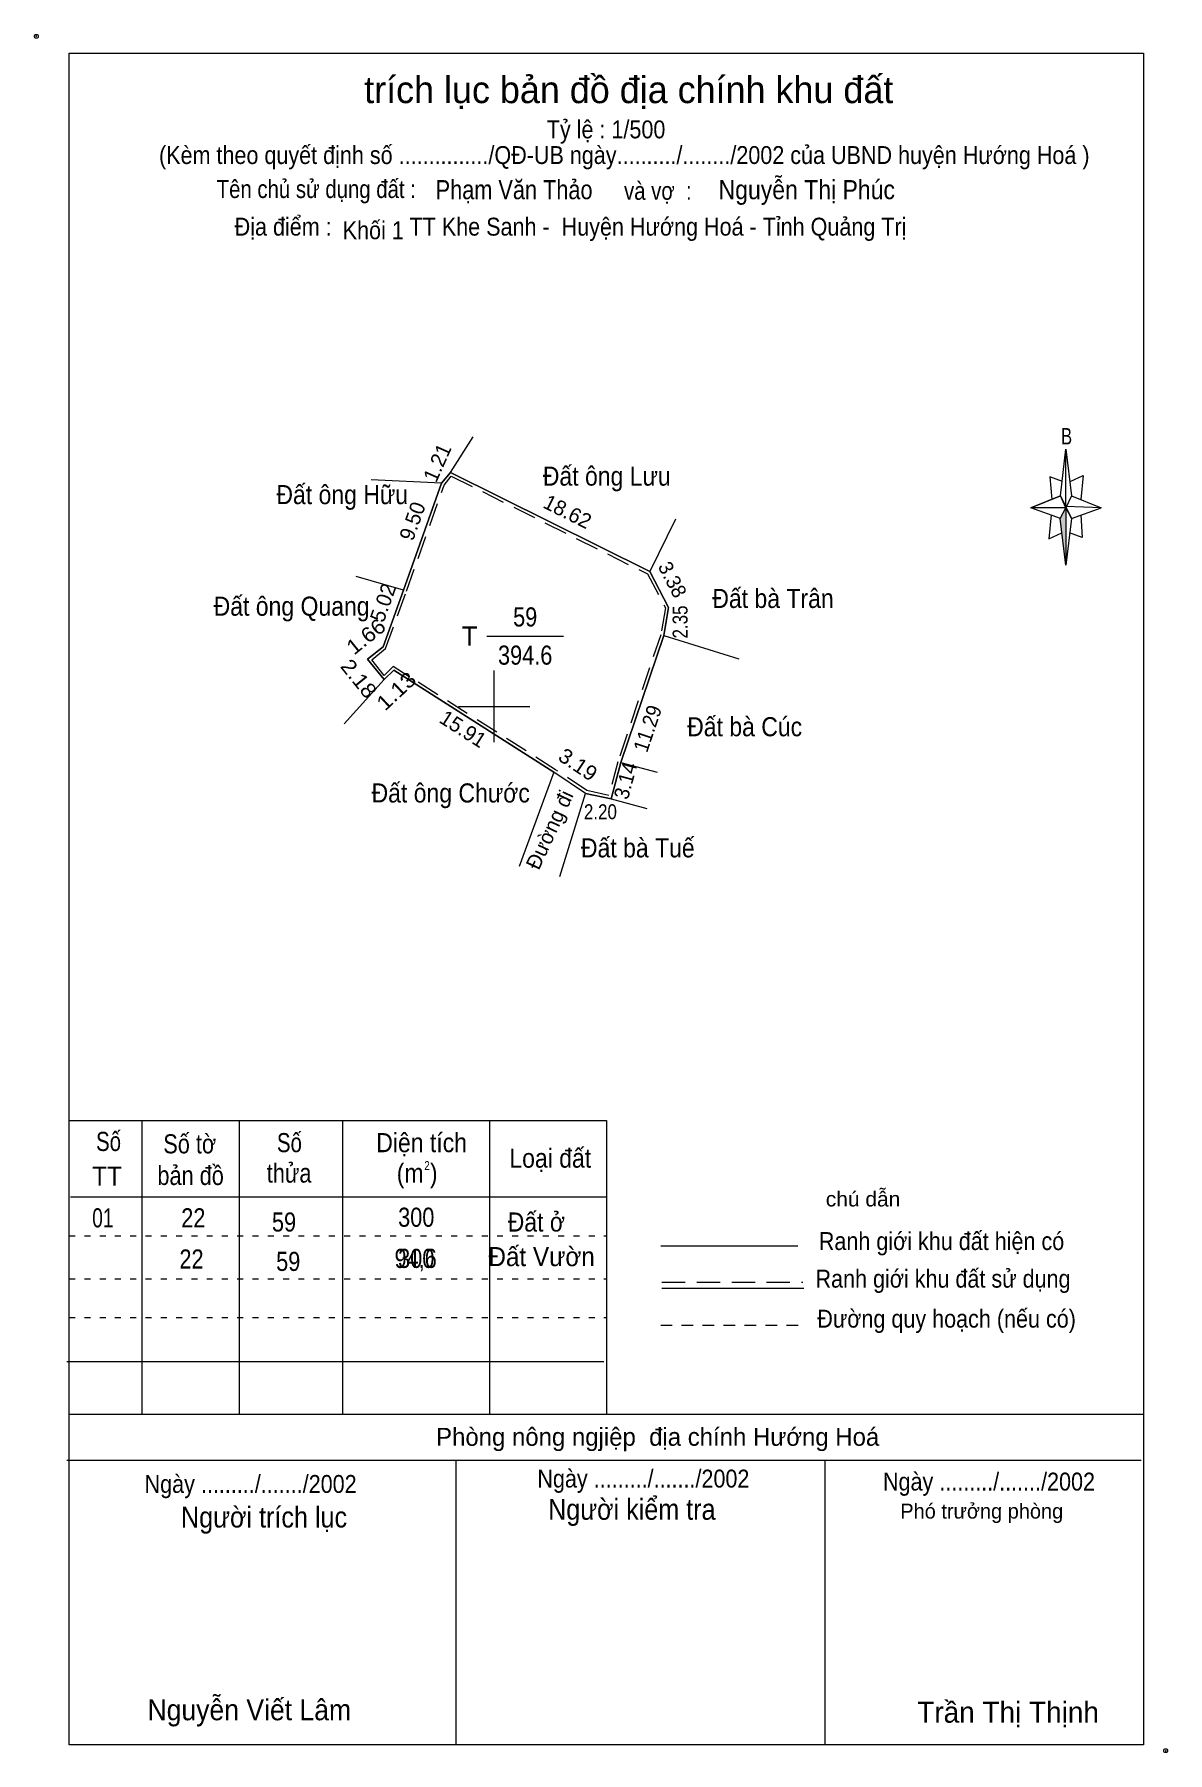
# Model space of a CAD drawing. Header units: centimetres. Extents: x 0.4 to 19.4, y 1 to 29.8.
import ezdxf
from ezdxf.enums import TextEntityAlignment as Align

# ---------------------------------------------------------------- set-up
doc = ezdxf.new("R2010")
doc.units = ezdxf.units.CM
doc.header["$LTSCALE"] = 0.13
doc.header["$PDMODE"] = 32
doc.header["$PDSIZE"] = 0.065
for name, pattern in [('DOTTED', [1.5, 0.3, -1.2]), ('MEDIUM_DASHED', [4.5, 3, -1.5]), ('SHORT_DASHED', [2.7, 1.5, -1.2])]:
    doc.linetypes.add(name, pattern=pattern)
for name, color, linetype, lineweight in [('1', 7, 'Continuous', 13), ('10', 7, 'Continuous', 13), ('33', 7, 'Continuous', 13), ('5', 7, 'Continuous', 13), ('62', 7, 'Continuous', 13)]:
    doc.layers.add(name, color=color, linetype=linetype, lineweight=lineweight)
doc.layers.add('34', color=7, linetype='Continuous')
doc.layers.add('50', color=7, linetype='Continuous')

msp = doc.modelspace()

# ---------------------------------------------------------------- hatches: boundary and pattern name
at = {"layer": '5'}
msp.add_hatch(color=256, dxfattribs=at).paths.add_polyline_path([(17.7, 21.83), (17.7, 20.87), (17.6, 21.65)])

# ---------------------------------------------------------------- linework, layer by layer
at = {"layer": '1'}
for p, q in [((7.39, 22.42), (7.77, 23.02)), ((7.24, 22.24), (6.06, 22.3)), ((6.6, 20.45), (5.81, 20.68)), ((10.24, 17.56), (10.96, 19.69)), ((6.28, 18.95), (5.61, 18.21)), ((9.12, 17.4), (8.54, 15.82)), ((9.65, 17.04), (10.08, 16.95))]:
    msp.add_line(p, q, dxfattribs=at)
at = {"layer": '1', "linetype": 'DOTTED'}
for p, q in [((1, 9.63), (10, 9.63)), ((1, 8.91), (10, 8.91)), ((1, 8.26), (10, 8.26))]:
    msp.add_line(p, q, dxfattribs=at)
at = {"layer": '1'}
for points in [[(10.73, 20.76), (7.39, 22.42), (7.24, 22.24), (6.6, 20.45)], [(10.96, 19.69), (11.04, 20.16), (10.73, 20.76)], [(6.6, 20.45), (6.26, 19.5), (6, 19.29), (6.28, 18.95)], [(6.28, 18.95), (6.44, 19.11), (9.12, 17.4)]]:
    msp.add_lwpolyline(points, dxfattribs=at)
at = {"layer": '10'}
for p, q in [((11.16, 21.64), (10.73, 20.76)), ((10.96, 19.69), (12.22, 19.3)), ((9.65, 17.04), (9.12, 17.4)), ((10.08, 16.95), (10.24, 17.56)), ((10.24, 17.56), (10.85, 17.4)), ((9.22, 15.65), (9.65, 17.04)), ((10.08, 16.95), (10.68, 16.79))]:
    msp.add_line(p, q, dxfattribs=at)
msp.add_lwpolyline([(7.24, 22.24), (7.39, 22.42), (10.73, 20.76), (11.04, 20.16), (10.96, 19.69), (10.24, 17.56), (10.08, 16.95), (9.65, 17.04), (9.12, 17.4), (6.44, 19.11), (6.28, 18.95), (6, 19.29), (6.26, 19.5), (6.6, 20.45)], close=True, dxfattribs=at)
at = {"layer": '10', "linetype": 'MEDIUM_DASHED'}
msp.add_lwpolyline([(7.28, 22.21), (7.4, 22.36), (10.69, 20.72), (10.99, 20.15), (10.91, 19.7), (10.19, 17.57), (10.04, 17.01), (9.67, 17.09), (9.15, 17.44), (6.43, 19.17), (6.28, 19.02), (6.07, 19.28), (6.3, 19.47), (6.65, 20.43)], close=True, dxfattribs=at)
at = {"layer": '33'}
msp.add_line((8, 19.68), (9.28, 19.68), dxfattribs=at)
at = {"layer": '5'}
for p, q in [((17.61, 22.03), (17.7, 22.81)), ((17.79, 22.03), (18.29, 21.83)), ((17.61, 21.65), (17.11, 21.83)), ((17.79, 21.65), (17.7, 20.87)), ((17.95, 21.71), (17.97, 21.33)), ((17.97, 21.33), (17.76, 21.41)), ((1, 11.56), (10, 11.56)), ((2.22, 11.56), (2.22, 6.64)), ((3.85, 11.56), (3.85, 6.64)), ((5.58, 11.56), (5.58, 6.64)), ((8.04, 11.56), (8.04, 6.64)), ((10, 11.56), (10, 6.64)), ((1.02, 10.28), (10, 10.28)), ((10.91, 9.46), (13.21, 9.46)), ((10.93, 8.75), (13.31, 8.75)), ((0.96, 7.52), (9.96, 7.52)), ((1, 6.64), (19, 6.64)), ((0.96, 5.87), (18.96, 5.87)), ((7.48, 5.87), (7.48, 1.1)), ((13.66, 5.87), (13.66, 1.1))]:
    msp.add_line(p, q, dxfattribs=at)
at = {"layer": '5', "linetype": 'MEDIUM_DASHED'}
msp.add_line((10.93, 8.85), (13.29, 8.85), dxfattribs=at)
at = {"layer": '5', "linetype": 'SHORT_DASHED'}
msp.add_line((10.91, 8.13), (13.29, 8.13), dxfattribs=at)
at = {"layer": '5'}
for points in [[(1, 29.45), (19, 29.45), (19, 1.1), (1, 1.1)], [(17.7, 22.81), (17.79, 22.03), (17.7, 21.83)], [(17.7, 21.83), (17.11, 21.83), (17.61, 22.03), (17.79, 21.65), (18.29, 21.83), (17.7, 21.85)], [(17.7, 21.83), (17.7, 20.87), (17.6, 21.65)]]:
    msp.add_lwpolyline(points, close=True, dxfattribs=at)
for points in [[(17.64, 22.27), (17.43, 22.35), (17.46, 21.97)], [(17.77, 22.27), (17.99, 22.37), (17.95, 21.97)], [(17.7, 21.83), (17.61, 22.03), (17.11, 21.83)], [(17.45, 21.71), (17.41, 21.31), (17.63, 21.41)], [(17.7, 21.83), (17.79, 21.65), (18.29, 21.83)]]:
    msp.add_lwpolyline(points, dxfattribs=at)
for p in [(0.45, 29.73), (19.37, 1)]:
    msp.add_point(p, dxfattribs=at)
at = {"layer": '62'}
for p, q in [((8.12, 17.9), (8.12, 19.1)), ((7.52, 18.5), (8.72, 18.5))]:
    msp.add_line(p, q, dxfattribs=at)

# ---------------------------------------------------------------- texts
at = {"layer": '1'}
msp.add_text('Đường đi ', height=0.2496, rotation=65.155, dxfattribs=at).set_placement((9.1829, 16.4226), align=Align.CENTER)
at = {"layer": '1', "width": 0.8}
msp.add_text('2', height=0.15, dxfattribs=at).set_placement((6.995, 10.73), align=Align.CENTER)
at = {"layer": '33'}
for s, width, p in [('Đất ông Lưu ', 0.9, (10.06, 22.2)), ('Đất ông Hữu', 0.9, (5.575, 21.89)), ('Đất bà Trân ', 0.9, (12.845, 20.15)), ('Đất ông Quang ', 0.9, (4.78, 20.02)), ('59', 0.85, (8.64, 19.84)), ('394.6', 0.85, (8.64, 19.2)), ('Đất bà Cúc ', 0.9, (12.37, 18)), ('Đất ông Chước ', 0.9, (7.445, 16.89)), ('Đất bà Tuế ', 0.9, (10.58, 15.97)), ('01', 0.75, (1.565, 9.77)), ('22', 0.85, (3.08, 9.77)), ('300', 0.85, (6.815, 9.78)), ('59', 0.85, (4.6, 9.7)), ('Đất ở ', 0.9, (8.88, 9.7)), ('22', 0.85, (3.05, 9.08)), ('59', 0.85, (4.67, 9.04)), ('94,6', 0.85, (6.805, 9.09)), ('300', 0.85, (6.815, 9.09)), ('Đất Vườn', 0.95, (8.915, 9.12))]:
    msp.add_text(s, height=0.32, dxfattribs=dict(at, width=width)).set_placement(p, align=Align.CENTER)
msp.add_text('T', height=0.32, dxfattribs=at).set_placement((7.84, 19.52), align=Align.RIGHT)
at = {"layer": '34'}
for s, width, p in [('Nguyễn Thị Phúc ', 0.9, (11.88, 27)), ('Phạm Văn Thảo', 0.85, (7.14, 27))]:
    msp.add_text(s, height=0.32, dxfattribs=dict(at, width=width)).set_placement(p)
at = {"layer": '5'}
for s, height, p in [('trích lục bản đồ địa chính khu đất', 0.45, (10.375, 28.61)), ('Phòng nông ngjiệp  địa chính Hướng Hoá ', 0.3, (10.915, 6.11)), ('Phó trưởng phòng ', 0.25, (16.335, 4.89)), ('Trần Thị Thịnh', 0.35, (16.73, 1.47))]:
    msp.add_text(s, height=height, dxfattribs=at).set_placement(p, align=Align.CENTER)
for s, height, width, p in [('Tỷ lệ : 1/500', 0.3, 0.9, (9.995, 28.02)), ('(Kèm theo quyết định số .............../QĐ-UB ngày........../......../2002 của UBND huyện Hướng Hoá )', 0.3, 0.9, (10.3, 27.59)), ('Tên chủ sử dụng đất :', 0.3, 0.85, (5.14, 27.02)), ('và vợ  : ', 0.3, 0.85, (10.91, 26.99)), ('Địa điểm :             TT Khe Sanh -  Huyện Hướng Hoá - Tỉnh Quảng Trị ', 0.3, 0.9, (9.45, 26.39)), ('Khối 1', 0.3, 0.9, (6.095, 26.33)), ('B', 0.2756, 0.75, (17.71, 22.89)), ('Số', 0.32, 0.8, (1.66, 11.05)), ('Số tờ', 0.32, 0.85, (3.02, 11.01)), ('Số', 0.32, 0.8, (4.69, 11.03)), ('Diện tích', 0.32, 0.9, (6.905, 11.03)), ('Loại đất', 0.32, 0.9, (9.06, 10.77)), ('TT', 0.32, 0.95, (1.635, 10.47)), ('bản đồ', 0.32, 0.85, (3.035, 10.48)), ('thửa', 0.32, 0.85, (4.685, 10.52)), ('(m )', 0.32, 0.9, (6.83, 10.52)), ('chú dẫn', 0.25, 1.05, (14.3, 10.12)), ('Ranh giới khu đất hiện có ', 0.3, 0.9, (15.665, 9.39)), ('Ranh giới khu đất sử dụng', 0.3, 0.9, (15.64, 8.76)), ('Đường quy hoạch (nếu có)', 0.3, 0.9, (15.7, 8.09)), ('Ngày ........./......./2002', 0.3, 0.9, (4.04, 5.32)), ('Ngày ........./......./2002', 0.3, 0.9, (10.62, 5.41)), ('Ngày ........./......./2002', 0.3, 0.9, (16.41, 5.36)), ('Người kiểm tra ', 0.35, 0.9, (10.485, 4.87)), ('Người trích lục', 0.35, 0.9, (4.265, 4.74)), ('Nguyễn Viết Lâm ', 0.35, 0.95, (4.08, 1.51))]:
    msp.add_text(s, height=height, dxfattribs=dict(at, width=width)).set_placement(p, align=Align.CENTER)
at = {"layer": '50'}
for s, height, rotation, p in [('1.21', 0.2492, 66, (7.281, 22.5343)), ('9.50', 0.25, 70.326, (6.8683, 21.5629)), ('18.62', 0.25, 333.462, (9.2941, 21.6532)), ('3.38', 0.24, 297.474, (11.0006, 20.5704)), ('5.02', 0.25, 70.339, (6.3765, 20.1979)), ('15.91', 0.25, 327.399, (7.5326, 18.0181))]:
    msp.add_text(s, height=height, rotation=rotation, dxfattribs=at).set_placement(p, align=Align.CENTER)
for s, height, rotation, width, p in [('2.35', 0.25, 90, 0.85, (11.36, 19.915)), ('1.66', 0.25, 38.876, 1.1, (6.0515, 19.575)), ('2.18', 0.25, 308.865, 1.1, (5.755, 18.8884)), ('1.13', 0.2497, 43, 1.15, (6.5648, 18.6656)), ('11.29', 0.25, 71.292, 0.95, (10.8086, 18.0899)), ('3.19', 0.25, 326.26, 1.05, (9.4556, 17.4226)), ('3.14', 0.25, 75, 0.95, (10.4411, 17.2226))]:
    msp.add_text(s, height=height, rotation=rotation, dxfattribs=dict(at, width=width)).set_placement(p, align=Align.CENTER)
at = {"layer": '50', "width": 0.85}
msp.add_text('2.20', height=0.25, dxfattribs=at).set_placement((9.9, 16.61), align=Align.CENTER)

doc.saveas('drawing.dxf')
